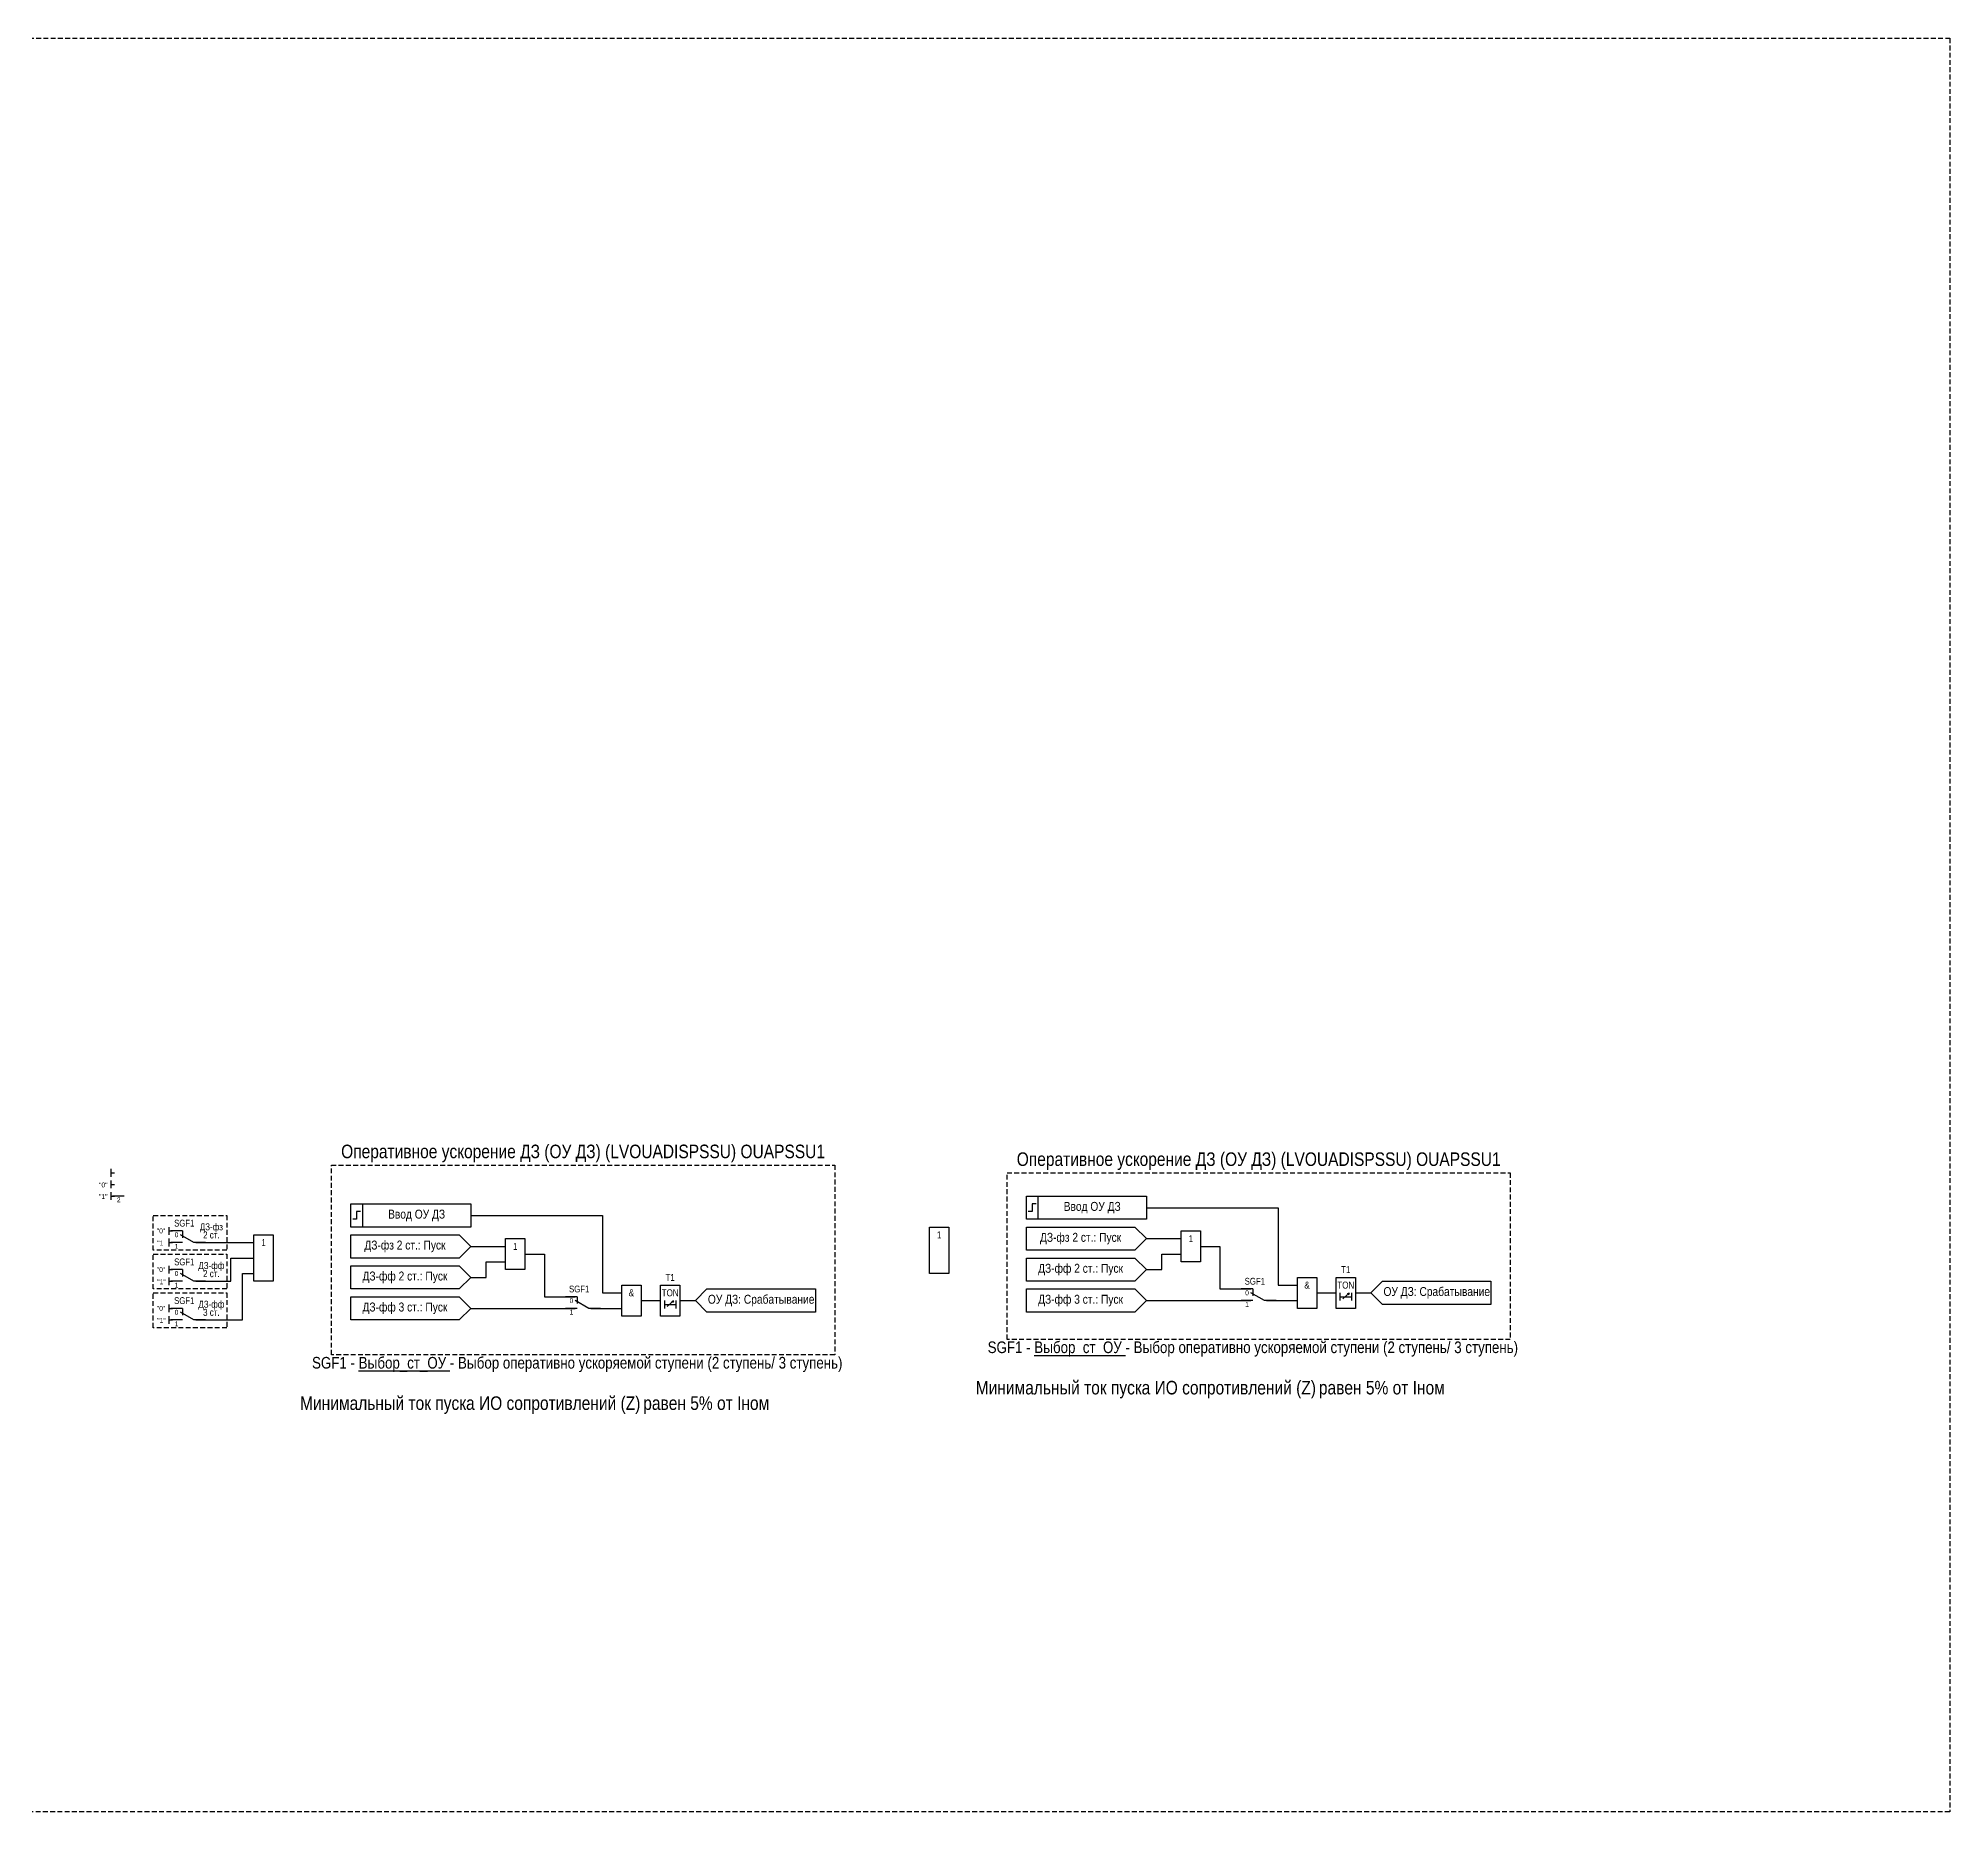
# Model space of a CAD drawing. Header units: millimetres. Extents: x -68 to 4847, y -35 to 2390.
# Drawn here: x 1882.3 to 2376, y -35 to 423 of the extents above; entities that cross this region are included whole.
import ezdxf
from ezdxf.enums import TextEntityAlignment as Align

# ---------------------------------------------------------------- set-up
doc = ezdxf.new("R2010")
doc.units = ezdxf.units.MM
doc.linetypes.add('штриховая2', pattern=[0.375, 0.25, -0.125])
doc.layers.add('TEXT', color=7, linetype='Continuous', lineweight=25)
doc.layers.add('Основная', color=7, linetype='Continuous')
doc.styles.add('2.5_Gost_RD', font='ARIALN.TTF', dxfattribs={"height": 2.5})
doc.styles.add('3.5_Gost_RD', font='ARIALN.TTF', dxfattribs={"height": 3.5})
doc.styles.add('Вывод', font='ARIALN.TTF', dxfattribs={"height": 2.5})
doc.styles.add('Компонент', font='ARIALN.TTF', dxfattribs={"height": 3.5})

# ---------------------------------------------------------------- blocks, each defined once
blk = doc.blocks.new('*U31')
at = {"layer": 'Основная', "color": 0}
blk.add_line((0, 0), (7, 4), dxfattribs=at)
at = {"layer": 'Основная', "ltscale": 0.35}
blk.add_line((6, 6), (6, 2.5), dxfattribs=at)
blk = doc.blocks.new('*U32')
at = {"layer": 'Основная', "color": 0}
for p, q in [((-3, 6), (-9, 6)), ((-3, 0), (-9, 0)), ((9, 0), (3, 0))]:
    blk.add_line(p, q, dxfattribs=at)
at = {"layer": 'Основная', "ltscale": 0.25, "xscale": -1}
blk.add_blockref('*U31', (3, 0), dxfattribs=at)
at = {"layer": 'Основная'}
for tag, height, style, p in [('ОУ', 3.5, 'Компонент', (-2, 10)), ('В1', 2.5, 'Вывод', (-14, 6)), ('В2', 2.5, 'Вывод', (-6, 4)), ('В3', 2.5, 'Вывод', (-6, -2))]:
    blk.add_attdef(tag, text='', height=height, dxfattribs=dict(at, style=style)).set_placement(p, align=Align.MIDDLE_CENTER)

msp = doc.modelspace()

# ---------------------------------------------------------------- linework, layer by layer
at = {"color": 6, "ltscale": 100}
for p, q in [((1901, 131), (1901, 129)), ((1901, 130), (1902, 130)), ((1901, 128), (1901, 126)), ((1901, 127), (1902, 127)), ((1901, 125), (1901, 123)), ((1901, 124), (1902, 124)), ((1904.5, 124), (1901.5, 124)), ((1916, 116), (1916, 114)), ((1916, 115), (1917, 115)), ((1916, 113), (1916, 111)), ((1916, 112), (1917, 112)), ((1916, 106), (1916, 104)), ((1916, 105), (1917, 105)), ((1916, 103), (1916, 101)), ((1916, 102), (1917, 102)), ((1916, 96), (1916, 94)), ((1916, 95), (1917, 95)), ((1916, 93), (1916, 91)), ((1916, 92), (1917, 92))]:
    msp.add_line(p, q, dxfattribs=at)
at = {"color": 7, "ltscale": 100}
for p, q in [((2219.2027, 97.463), (2220.8736, 98.9489)), ((2220.8736, 98.9489), (2220.3516, 98.7261)), ((2220.8736, 98.9489), (2220.6068, 98.4826)), ((2044.7027, 95.463), (2046.3736, 96.9489)), ((2046.3736, 96.9489), (2045.8516, 96.7261)), ((2046.3736, 96.9489), (2046.1068, 96.4826))]:
    msp.add_line(p, q, dxfattribs=at)
at = {"color": 7, "linetype": 'штриховая2', "ltscale": 5}
msp.add_lwpolyline([(843, 423), (2376, 423), (2376, -35), (843, -35)], close=True, dxfattribs=at)
at = {"linetype": 'штриховая2', "ltscale": 5}
for points in [[(1958, 132), (2088, 132), (2088, 83), (1958, 83)], [(2132.5, 130), (2262.5, 130), (2262.5, 87), (2132.5, 87)]]:
    msp.add_lwpolyline(points, close=True, dxfattribs=at)
at = {"ltscale": 100}
for points in [[(2137.5, 124), (2140.5, 124), (2140.5, 118), (2137.5, 118)], [(2137.5, 124), (2168.5, 124), (2168.5, 118), (2137.5, 118)], [(1963, 122), (1966, 122), (1966, 116), (1963, 116)], [(1963, 122), (1994, 122), (1994, 116), (1963, 116)], [(2177.5, 115), (2182.5, 115), (2182.5, 107), (2177.5, 107)], [(2003, 113), (2008, 113), (2008, 105), (2003, 105)], [(2033, 101), (2038, 101), (2038, 93), (2033, 93)], [(2043, 101), (2048, 101), (2048, 93), (2043, 93)], [(2083, 94), (2055, 94), (2052, 97), (2055, 100), (2083, 100)], [(2207.5, 103), (2212.5, 103), (2212.5, 95), (2207.5, 95)], [(2217.5, 103), (2222.5, 103), (2222.5, 95), (2217.5, 95)], [(2257.5, 96), (2229.5, 96), (2226.5, 99), (2229.5, 102), (2257.5, 102)]]:
    msp.add_lwpolyline(points, close=True, dxfattribs=at)
at = {"color": 6, "linetype": 'штриховая2', "ltscale": 5}
for points in [[(1912, 119), (1931, 119), (1931, 110), (1912, 110)], [(1912, 109), (1931, 109), (1931, 100), (1912, 100)], [(1912, 99), (1931, 99), (1931, 90), (1912, 90)]]:
    msp.add_lwpolyline(points, close=True, dxfattribs=at)
at = {"lineweight": 30, "ltscale": 100}
for points in [[(1965.5, 120), (1964.5, 120), (1964.5, 118), (1963.5, 118)], [(2140, 122), (2139, 122), (2139, 120), (2138, 120)]]:
    msp.add_lwpolyline(points, dxfattribs=at)
at = {"ltscale": 100}
for points in [[(1994, 119), (2028, 119), (2028, 99), (2033, 99)], [(2168.5, 121), (2202.5, 121), (2202.5, 101), (2207.5, 101)], [(1963, 114), (1991, 114), (1994, 111), (1991, 108), (1963, 108), (1963, 114)], [(2137.5, 116), (2165.5, 116), (2168.5, 113), (2165.5, 110), (2137.5, 110), (2137.5, 116)], [(1994, 111), (2003, 111)], [(2008, 109), (2013, 109), (2013, 98), (2021, 98)], [(2168.5, 113), (2177.5, 113)], [(2168.5, 105), (2172.5, 105), (2172.5, 109), (2177.5, 109)], [(2182.5, 111), (2187.5, 111), (2187.5, 100), (2195.5, 100)], [(1963, 106), (1991, 106), (1994, 103), (1991, 100), (1963, 100), (1963, 106)], [(1994, 103), (1998, 103), (1998, 107), (2003, 107)], [(2137.5, 108), (2165.5, 108), (2168.5, 105), (2165.5, 102), (2137.5, 102), (2137.5, 108)], [(2137.5, 100), (2165.5, 100), (2168.5, 97), (2165.5, 94), (2137.5, 94), (2137.5, 100)], [(2212.5, 99), (2217.5, 99)], [(2218.5, 99), (2218.5, 97)], [(2221.5, 99), (2221.5, 97)], [(2222.5, 99), (2226.5, 99)], [(1963, 98), (1991, 98), (1994, 95), (1991, 92), (1963, 92), (1963, 98)], [(1994, 95), (2021, 95)], [(2025, 95), (2033, 95)], [(2038, 97), (2043, 97)], [(2044, 97), (2044, 95)], [(2044, 96), (2047, 96)], [(2047, 97), (2047, 95)], [(2048, 97), (2052, 97)], [(2168.5, 97), (2195.5, 97)], [(2199.5, 97), (2207.5, 97)], [(2218.5, 98), (2221.5, 98)]]:
    msp.add_lwpolyline(points, dxfattribs=at)
at = {"color": 6, "ltscale": 100}
for points in [[(1938, 114), (1943, 114), (1943, 102), (1938, 102)], [(2112.5, 116), (2117.5, 116), (2117.5, 104), (2112.5, 104)]]:
    msp.add_lwpolyline(points, close=True, dxfattribs=at)
for points in [[(1923, 112), (1938, 112)], [(1923, 102), (1932, 102), (1932, 108), (1938, 108)], [(1923, 92), (1935, 92), (1935, 104), (1938, 104)]]:
    msp.add_lwpolyline(points, dxfattribs=at)

# ---------------------------------------------------------------- block references
at = {"layer": 'Основная', "color": 6, "ltscale": 0.25, "xscale": 0.5, "yscale": 0.5, "zscale": 0.5}
for p in [(1921, 112), (1921, 102), (1921, 92)]:
    msp.add_blockref('*U32', p, dxfattribs=at).add_auto_attribs({'ОУ': 'SGF1', 'В1': '"0"', 'В2': '0', 'В3': '1'})
at = {"layer": 'Основная', "ltscale": 0.25}
ref = msp.add_blockref('*U32', (2023, 95), dxfattribs=dict(at, xscale=0.5, yscale=0.5, zscale=0.5))
ref.add_attrib('ОУ', 'SGF1', dxfattribs={"height": 1.75, "style": 'Компонент'}).set_placement((2022, 100), align=Align.MIDDLE_CENTER)
ref.add_attrib('В2', '0', dxfattribs={"height": 1.25, "style": 'Вывод'}).set_placement((2020, 97), align=Align.MIDDLE_CENTER)
ref.add_attrib('В3', '1', dxfattribs={"height": 1.25, "style": 'Вывод'}).set_placement((2020, 94), align=Align.MIDDLE_CENTER)
ref = msp.add_blockref('*U32', (2197.5, 97), dxfattribs=dict(at, xscale=0.5, yscale=0.5, zscale=0.5))
ref.add_attrib('ОУ', 'SGF1', dxfattribs={"height": 1.75, "style": 'Компонент'}).set_placement((2196.5, 102), align=Align.MIDDLE_CENTER)
ref.add_attrib('В2', '0', dxfattribs={"height": 1.25, "style": 'Вывод'}).set_placement((2194.5, 99), align=Align.MIDDLE_CENTER)
ref.add_attrib('В3', '1', dxfattribs={"height": 1.25, "style": 'Вывод'}).set_placement((2194.5, 96), align=Align.MIDDLE_CENTER)

# ---------------------------------------------------------------- texts
at = {"color": 30, "ltscale": 100, "attachment_point": 5}
for s, insert, char_height, width, style in [('Оперативное ускорение ДЗ (ОУ ДЗ) (LVOUADISPSSU) {\\C6;OUAPSSU1}', (2023, 135), 3.5, 130, '3.5_Gost_RD'), ('Оперативное ускорение ДЗ (ОУ ДЗ) (LVOUADISPSSU) {\\C6;OUAPSSU1}', (2197.5, 133), 3.5, 130, '3.5_Gost_RD'), ('\\pxsm0.7;ДЗ-фз \\P2 ст.', (1927, 115), 1.8, 8, '2.5_Gost_RD'), ('\\pxsm0.7;ДЗ-фф \\P2 ст.', (1927, 105), 1.8, 8, '2.5_Gost_RD'), ('\\pxsm0.7;ДЗ-фф \\P3 ст.', (1927, 95), 1.8, 8, '2.5_Gost_RD'), ('\\pxql;SGF1 - {\\LВыбор_ст_ОУ} - Выбор оперативно ускоряемой ступени (2 ступень/ 3 ступень)', (2197.5, 84.5), 3, 140, '3.5_Gost_RD'), ('\\pxql;SGF1 - {\\LВыбор_ст_ОУ} - Выбор оперативно ускоряемой ступени (2 ступень/ 3 ступень)', (2023, 80.5), 3, 140, '3.5_Gost_RD'), ('{\\C3;Минимальный ток пуска ИО сопротивлений (Z)\\H0.66667x; \\H1.49999x;равен 5% от Iном}', (2185, 74), 3.5, 125, '3.5_Gost_RD'), ('{\\C3;Минимальный ток пуска ИО сопротивлений (Z)\\H0.66667x; \\H1.49999x;равен 5% от Iном}', (2010.5, 70), 3.5, 125, '3.5_Gost_RD')]:
    msp.add_mtext(s, dxfattribs=dict(at, insert=insert, char_height=char_height, width=width, style=style))
at = {"ltscale": 100}
for s, insert, char_height, width, attachment_point, style in [('"0"', (1898, 127.4962), 1.25, 2, 1, '3.5_Gost_RD'), ('1', (2180, 113), 1.8, 5, 5, '2.5_Gost_RD'), ('1', (2005.5, 111), 1.8, 5, 5, '2.5_Gost_RD'), ('T1', (2045.5, 103), 1.8, 5, 5, '2.5_Gost_RD'), ('T1', (2220, 105), 1.8, 5, 5, '2.5_Gost_RD'), ('&', (2035.5, 99), 1.8, 5, 5, '2.5_Gost_RD'), ('TON', (2045.5, 99), 1.8, 5, 5, '2.5_Gost_RD'), ('&', (2210, 101), 1.8, 5, 5, '2.5_Gost_RD'), ('TON', (2220, 101), 1.8, 5, 5, '2.5_Gost_RD')]:
    msp.add_mtext(s, dxfattribs=dict(at, insert=insert, char_height=char_height, width=width, attachment_point=attachment_point, style=style))
at = {"color": 6, "ltscale": 100}
for s, insert, char_height, width, attachment_point, style in [('"1"', (1898, 124.4962), 1.25, 2, 1, '3.5_Gost_RD'), ('2', (1902.5907, 123.6607), 1.25, 2, 1, '3.5_Gost_RD'), ('1', (2115, 114), 1.8, 5, 5, '2.5_Gost_RD'), ('"1', (1913, 112.4962), 1.25, 2, 1, '3.5_Gost_RD'), ('1', (1940.5, 112), 1.8, 5, 5, '2.5_Gost_RD'), ('"1"', (1913, 102.4962), 1.25, 2, 1, '3.5_Gost_RD'), ('"1"', (1913, 92.4962), 1.25, 2, 1, '3.5_Gost_RD')]:
    msp.add_mtext(s, dxfattribs=dict(at, insert=insert, char_height=char_height, width=width, attachment_point=attachment_point, style=style))
at = {"layer": 'TEXT', "color": 0, "ltscale": 100, "char_height": 2.3, "width": 28, "attachment_point": 5, "style": '2.5_Gost_RD'}
for s, insert in [('\\pxsm0.7;{\\C256;Ввод ОУ ДЗ}', (1980, 119)), ('\\pxsm0.7;{\\C256;Ввод ОУ ДЗ}', (2154.5, 121)), ('\\pxsm0.7;{\\C256;ДЗ-фз 2 ст.: Пуск}', (2151.5, 113)), ('\\pxsm0.7;{\\C256;ДЗ-фз 2 ст.: Пуск}', (1977, 111)), ('\\pxsm0.7;{\\C256;ДЗ-фф 2 ст.: Пуск}', (1977, 103)), ('\\pxsm0.7;{\\C256;ДЗ-фф 2 ст.: Пуск}', (2151.5, 105)), ('\\pxsm0.7;{\\C256;ДЗ-фф 3 ст.: Пуск}', (1977, 95)), ('\\pxsm0.7;{\\C256;ДЗ-фф 3 ст.: Пуск}', (2151.5, 97))]:
    msp.add_mtext(s, dxfattribs=dict(at, insert=insert))
at = {"layer": 'TEXT', "ltscale": 100, "char_height": 2.3, "width": 28, "attachment_point": 5, "style": '2.5_Gost_RD'}
for insert in [(2243.5, 99), (2069, 97)]:
    msp.add_mtext('\\pxsm0.7;ОУ ДЗ: Срабатывание', dxfattribs=dict(at, insert=insert))

doc.saveas('drawing.dxf')
